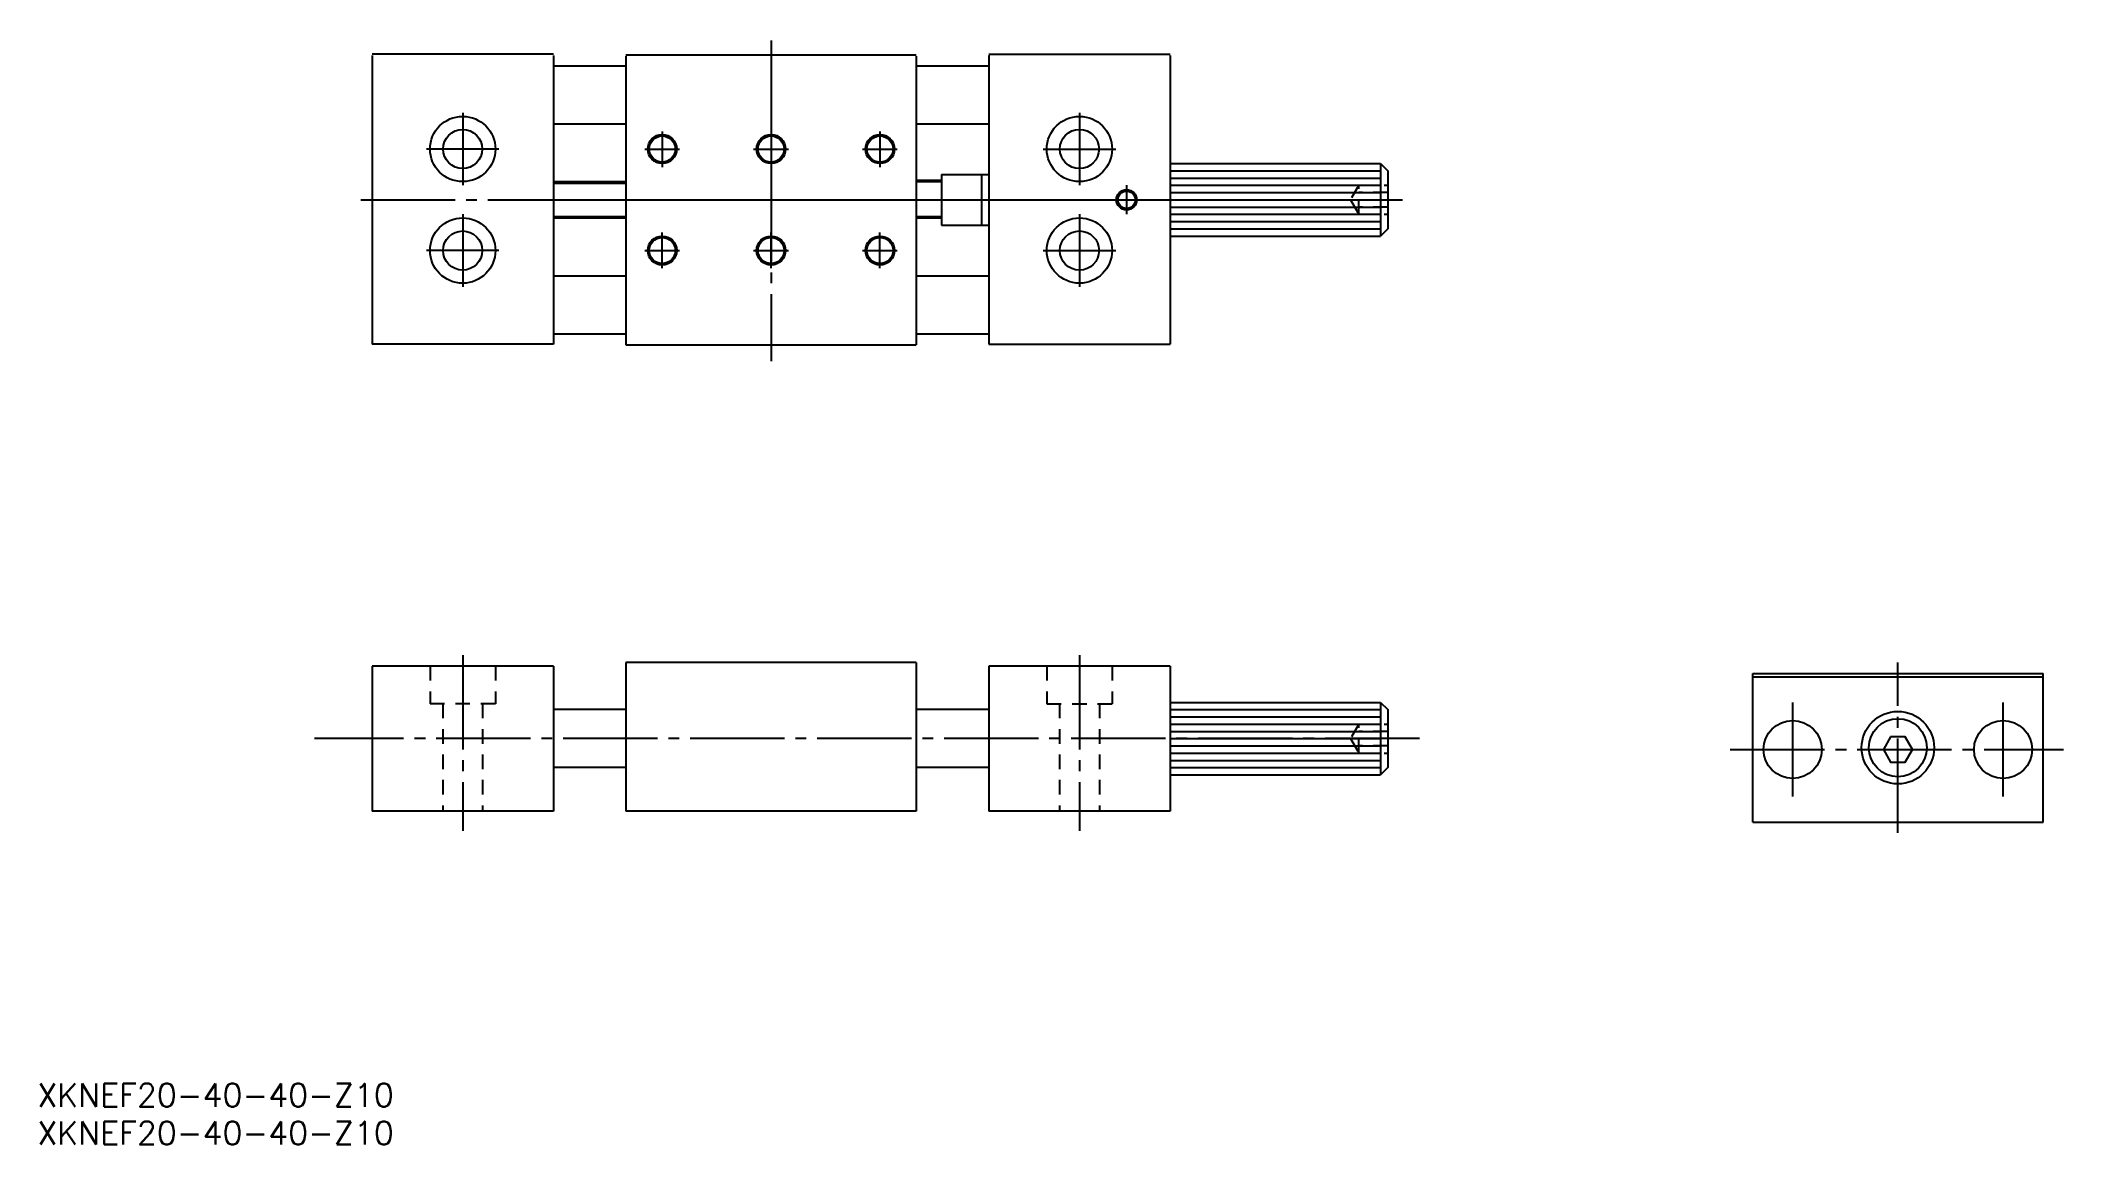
# Model space of a CAD drawing. Extents: x -6 to 273, y 5 to 158.
import ezdxf

# ---------------------------------------------------------------- set-up
doc = ezdxf.new("R2010")
doc.units = 0
doc.linetypes.add('CENTER', pattern=[17.5, 13, -1.5, 1.5, -1.5])
doc.linetypes.add('DASHED', pattern=[3.5, 2, -1.5])
doc.layers.get('0').update_dxf_attribs({"linetype": 'CONTINUOUS'})
doc.layers.add('CENTER', color=1, linetype='CENTER')
doc.styles.get("Standard").update_dxf_attribs({"font": 'txt.shx', "bigfont": 'extfont.shx'})

msp = doc.modelspace()

# ---------------------------------------------------------------- linework, layer by layer
at = {"color": 7, "linetype": 'CONTINUOUS'}
for p, q in [((65, 155.89), (40, 155.89)), ((40, 155.7), (40, 115.89)), ((65, 155.7), (65, 115.89)), ((65, 154.28), (75, 154.28)), ((75, 155.79), (115, 155.79)), ((75, 155.6), (75, 115.79)), ((115, 155.6), (115, 115.79)), ((115, 154.28), (125, 154.28)), ((125, 155.89), (150, 155.89)), ((125, 155.7), (125, 115.89)), ((150, 155.7), (150, 115.89)), ((65, 146.28), (75, 146.28)), ((115, 146.28), (125, 146.28)), ((150, 140.79), (179, 140.79)), ((179, 140.79), (180, 139.79)), ((179, 140.79), (179, 130.79)), ((180, 139.79), (180, 131.79)), ((65, 138.29), (75, 138.29)), ((115, 138.49), (118.5, 138.49)), ((118.5, 139.29), (118.5, 132.29)), ((118.5, 139.29), (125, 139.29)), ((124, 139.29), (124, 132.29)), ((65, 133.29), (75, 133.29)), ((115, 133.29), (118.5, 133.29)), ((118.5, 132.29), (125, 132.29)), ((180, 131.79), (179, 130.79)), ((150, 130.79), (179, 130.79)), ((65, 125.3), (75, 125.3)), ((115, 125.3), (125, 125.3)), ((65, 117.3), (75, 117.3)), ((115, 117.3), (125, 117.3)), ((65, 115.89), (40, 115.89)), ((75, 115.79), (115, 115.79)), ((125, 115.89), (150, 115.89)), ((65, 71.48), (40, 71.48)), ((40, 71.48), (40, 51.48)), ((65, 71.48), (65, 51.48)), ((115, 71.98), (75, 71.98)), ((75, 71.98), (75, 51.48)), ((115, 71.98), (115, 51.48)), ((150, 71.48), (125, 71.48)), ((125, 71.48), (125, 51.48)), ((150, 71.48), (150, 51.48)), ((230.3, 70.48), (270.3, 70.48)), ((230.3, 49.98), (230.3, 70.48)), ((230.3, 69.98), (270.3, 69.98)), ((270.3, 49.98), (270.3, 70.48)), ((75, 65.48), (65, 65.48)), ((125, 65.48), (115, 65.48)), ((150, 66.48), (179, 66.48)), ((179, 66.48), (180, 65.48)), ((179, 66.48), (179, 56.48)), ((180, 65.48), (180, 57.48)), ((75, 57.48), (65, 57.48)), ((125, 57.48), (115, 57.48)), ((150, 56.48), (179, 56.48)), ((180, 57.48), (179, 56.48)), ((65, 51.48), (40, 51.48)), ((115, 51.48), (75, 51.48)), ((150, 51.48), (125, 51.48)), ((230.3, 49.98), (270.3, 49.98))]:
    msp.add_line(p, q, dxfattribs=at)
at = {"color": 3, "linetype": 'CONTINUOUS'}
for p, q in [((150, 139.79), (179, 139.79)), ((65, 138.09), (75, 138.09)), ((115, 138.29), (118.5, 138.29)), ((150, 138.79), (179, 138.79)), ((150, 137.79), (179, 137.79)), ((150, 136.79), (179, 136.79)), ((150, 135.79), (179, 135.79)), ((150, 134.79), (179, 134.79)), ((65, 133.49), (75, 133.49)), ((115, 133.49), (118.5, 133.49)), ((150, 133.79), (179, 133.79)), ((150, 132.79), (179, 132.79)), ((150, 131.79), (179, 131.79)), ((150, 65.48), (179, 65.48)), ((150, 64.48), (179, 64.48)), ((150, 63.48), (179, 63.48)), ((150, 62.48), (179, 62.48)), ((150, 61.48), (179, 61.48)), ((150, 60.48), (179, 60.48)), ((150, 59.48), (179, 59.48)), ((150, 58.48), (179, 58.48)), ((150, 57.48), (179, 57.48))]:
    msp.add_line(p, q, dxfattribs=at)
at = {"color": 3, "linetype": 'DASHED'}
for p, q in [((176, 137.79), (174.85, 135.79)), ((176, 133.79), (176, 137.79)), ((176, 137.79), (180, 137.79)), ((180, 136.79), (176, 136.79)), ((174.85, 135.79), (176, 133.79)), ((180, 134.79), (176, 134.79)), ((176, 133.79), (180, 133.79)), ((48, 71.48), (48, 66.28)), ((57, 71.48), (57, 66.28)), ((133, 71.48), (133, 66.28)), ((142, 71.48), (142, 66.28)), ((57, 66.28), (48, 66.28)), ((49.75, 66.28), (49.75, 51.48)), ((55.25, 66.28), (55.25, 51.48)), ((133, 66.28), (142, 66.28)), ((134.75, 66.28), (134.75, 51.48)), ((140.25, 66.28), (140.25, 51.48)), ((176, 63.48), (174.85, 61.48)), ((174.85, 61.48), (176, 59.48)), ((176, 59.48), (176, 63.48)), ((176, 63.48), (180, 63.48)), ((180, 62.48), (176, 62.48)), ((180, 60.48), (176, 60.48)), ((176, 59.48), (180, 59.48))]:
    msp.add_line(p, q, dxfattribs=at)
at = {"color": 3, "linetype": 'CONTINUOUS'}
msp.add_lwpolyline([(249.3, 61.71), (248.3, 59.98), (249.3, 58.25), (251.3, 58.25), (252.3, 59.98), (251.3, 61.71)], close=True, dxfattribs=at)
for centre, radius in [((52.5, 142.79), 4.5), ((137.5, 142.79), 4.5), ((80, 142.79), 2), ((95, 142.79), 2), ((110.01, 142.79), 2), ((144, 135.79), 1.4), ((144, 135.79), 1.4), ((52.5, 128.79), 4.5), ((137.5, 128.79), 4.5), ((80, 128.79), 2), ((95, 128.79), 2), ((110.01, 128.79), 2)]:
    msp.add_circle(centre, radius, dxfattribs=at)
at = {"color": 7, "linetype": 'CONTINUOUS'}
for centre, radius in [((52.5, 142.79), 2.7), ((137.5, 142.79), 2.7), ((80, 142.79), 1.8), ((95, 142.79), 1.8), ((110.01, 142.79), 1.8), ((144, 135.79), 1.2), ((144, 135.79), 1.2), ((52.5, 128.79), 2.7), ((137.5, 128.79), 2.7), ((80, 128.79), 1.8), ((95, 128.79), 1.8), ((110.01, 128.79), 1.8), ((250.3, 60.23), 5), ((250.3, 60.23), 4), ((235.8, 59.98), 4), ((264.8, 59.98), 4)]:
    msp.add_circle(centre, radius, dxfattribs=at)
at = {"layer": 'CENTER', "color": 1, "linetype": 'CENTER'}
for p, q in [((95, 157.77), (95, 113.52)), ((52.5, 147.79), (52.5, 137.79)), ((137.5, 147.79), (137.5, 137.79)), ((80, 145.23), (80, 140.31)), ((95, 145.23), (95, 140.31)), ((110.01, 145.23), (110.01, 140.31)), ((57.5, 142.79), (47.5, 142.79)), ((77.6, 142.79), (82.4, 142.79)), ((92.6, 142.79), (97.4, 142.79)), ((107.6, 142.79), (112.4, 142.79)), ((132.5, 142.79), (142.5, 142.79)), ((144, 137.79), (144, 133.79)), ((38.46, 135.79), (182.03, 135.79)), ((65, 135.79), (182.03, 135.79)), ((142, 135.79), (146, 135.79)), ((52.5, 133.79), (52.5, 123.79)), ((80, 126.36), (80, 131.28)), ((95, 126.36), (95, 131.28)), ((110.01, 126.36), (110.01, 131.28)), ((137.5, 133.79), (137.5, 123.79)), ((57.5, 128.79), (47.5, 128.79)), ((77.6, 128.79), (82.4, 128.79)), ((92.6, 128.79), (97.4, 128.79)), ((107.6, 128.79), (112.4, 128.79)), ((132.5, 128.79), (142.5, 128.79)), ((52.5, 72.99), (52.5, 48.76)), ((137.5, 72.99), (137.5, 48.76)), ((250.3, 48.48), (250.3, 71.98)), ((235.8, 53.48), (235.8, 66.48)), ((264.8, 53.48), (264.8, 66.48)), ((184.35, 61.48), (32.07, 61.48)), ((227.2, 59.98), (273.13, 59.98))]:
    msp.add_line(p, q, dxfattribs=at)

# ---------------------------------------------------------------- texts
at = {"color": 7, "linetype": 'CONTINUOUS'}
for p in [(-6.11, 10.72), (-6.11, 5.5)]:
    msp.add_text('XKNEF20-40-40-Z10', height=3.2, dxfattribs=at).set_placement(p)

doc.saveas('drawing.dxf')
